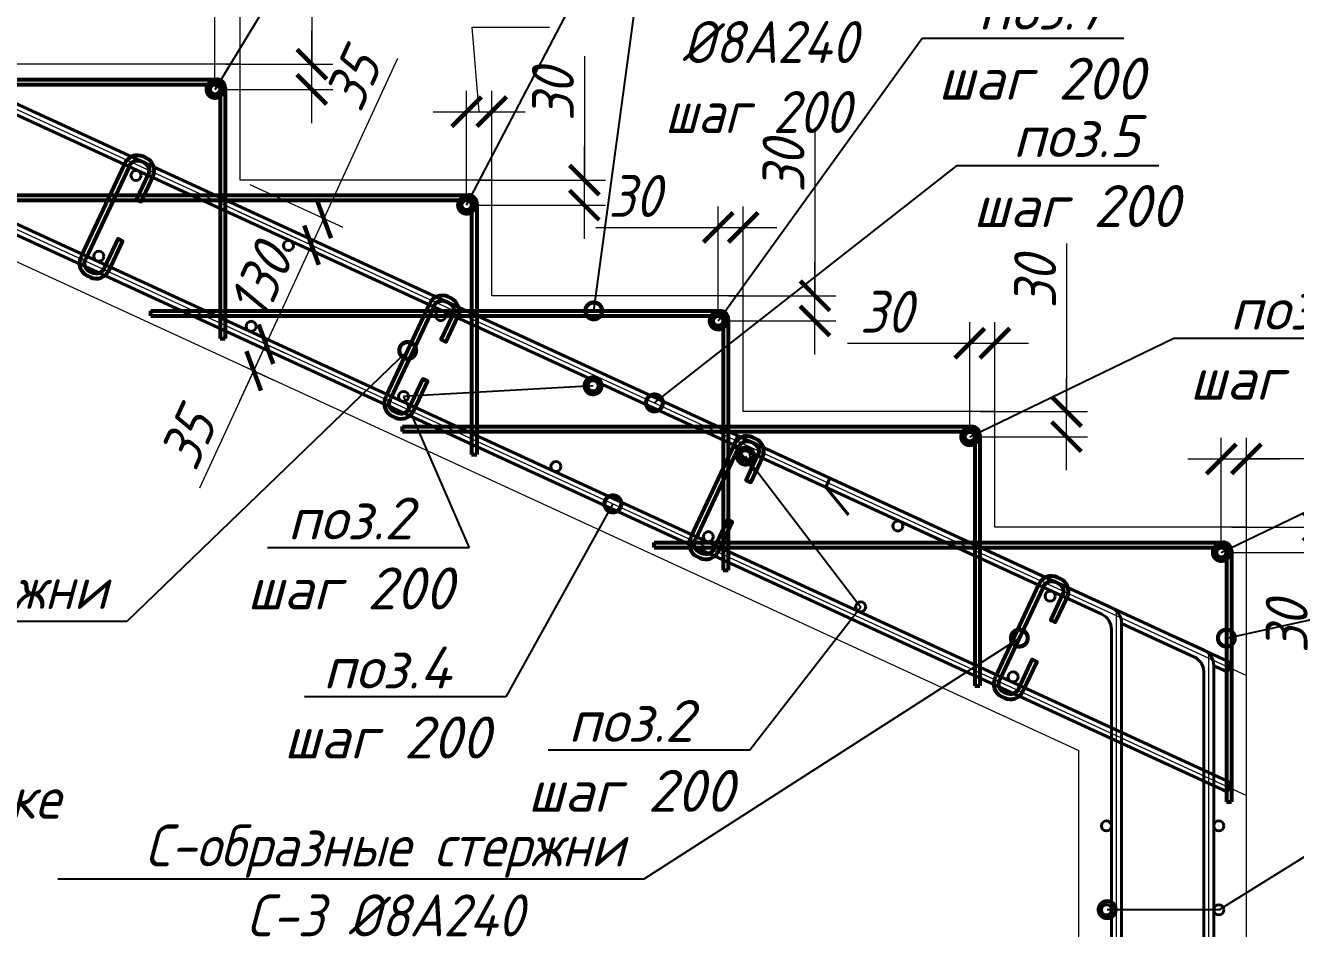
# Model space of a CAD drawing. Header units: millimetres. Extents: x 504091 to 2165846, y 135022 to 442887.
# Drawn here: x 1175404 to 1176919, y 228793 to 229870 of the extents above; entities that cross this region are included whole.
import ezdxf
from ezdxf import colors
from ezdxf.entities.mleader import LeaderData, LeaderLine
from ezdxf.math import Vec2, Vec3

# ---------------------------------------------------------------- set-up
doc = ezdxf.new("R2010")
doc.units = ezdxf.units.MM
doc.layers.get('Defpoints').update_dxf_attribs({"color": 255})
doc.layers.add('!Defpoints', color=255, linetype='Continuous', lineweight=5, plot=False)
for name, color, linetype, lineweight in [('Арматура 12', 26, 'Continuous', 50), ('КР_Арматура 12', 174, 'Continuous', 40), ('Монолит тонкий', 204, 'Continuous', 9), ('Размер', 7, 'Continuous', 13), ('Размеры КР', 164, 'Continuous', 9)]:
    doc.layers.add(name, color=color, linetype=linetype, lineweight=lineweight)
doc.styles.add('GOST 2.304_new', font='isocpeur.ttf', dxfattribs={"width": 0.9, "oblique": 15})
doc.dimstyles.new('SPDS 1_20', dxfattribs={"dimscale": 20, "dimtxt": 2.5, "dimasz": 1.77, "dimexe": 1.25, "dimexo": 0.625, "dimtad": 1, "dimdec": 0, "dimrnd": 0.001, "dimtxsty": 'GOST 2.304_new', "dimblk": 'ARCHTICK', "dimcen": 2.5, "dimdle": 2, "dimclrt": 256, "dimadec": 0, "dimazin": 2, "dimtfac": 0.75, "dimtdec": 0, "dimtmove": 1, "dimatfit": 3, "dimfxl": 0, "dimtolj": 1, "dimlwd": 9, "dimlwe": 9, "dimarcsym": 0})

# ---------------------------------------------------------------- blocks, each defined once
blk = doc.blocks.new('_ArchTick')
at = {"color": 0, "linetype": 'ByBlock', "const_width": 0.15}
blk.add_lwpolyline([(-0.5, -0.5), (0.5, 0.5)], dxfattribs=at)
blk = doc.blocks.new('*D2272')
at = {"layer": 'Defpoints', "color": 0, "lineweight": 20, "transparency": 16777216}
for p in [(1176560, 229490.8), (1176530, 229379.3), (1176560, 229385.3)]:
    blk.add_point(p, dxfattribs=at)
at = {"layer": 'Размеры КР', "color": 0, "lineweight": 9, "transparency": 16777216}
for p, q in [((1176530, 229391.8), (1176530, 229515.8)), ((1176560, 229397.8), (1176560, 229515.8)), ((1176384.1, 229490.8), (1176530, 229490.8)), ((1176490, 229490.8), (1176600, 229490.8))]:
    blk.add_line(p, q, dxfattribs=at)
at = {"layer": 'Размеры КР', "color": 0, "lineweight": 9, "transparency": 16777216, "xscale": 35.4, "yscale": 35.4, "zscale": 35.4, "rotation": 180}
blk.add_blockref('_ArchTick', (1176530, 229490.8), dxfattribs=at)
at = {"layer": 'Размеры КР', "color": 0, "lineweight": 9, "transparency": 16777216, "xscale": 35.4, "yscale": 35.4, "zscale": 35.4}
blk.add_blockref('_ArchTick', (1176560, 229490.8), dxfattribs=at)
at = {"layer": 'Размеры КР', "lineweight": 20, "transparency": 16777216, "insert": (1176430.3, 229528.3), "char_height": 50, "attachment_point": 5, "style": 'GOST 2.304_new'}
blk.add_mtext('\\A1;30', dxfattribs=at)
blk = doc.blocks.new('*D2273')
at = {"layer": 'Defpoints', "color": 0, "lineweight": 20, "transparency": 16777216}
for p in [(1176860, 229352.8), (1176830, 229241.3), (1176860, 229247.3)]:
    blk.add_point(p, dxfattribs=at)
at = {"layer": 'Размеры КР', "color": 0, "lineweight": 9, "transparency": 16777216}
for p, q in [((1176830, 229253.8), (1176830, 229377.8)), ((1176860, 229259.8), (1176860, 229377.8)), ((1176790, 229352.8), (1176900, 229352.8)), ((1177025.4, 229352.8), (1176860, 229352.8))]:
    blk.add_line(p, q, dxfattribs=at)
at = {"layer": 'Размеры КР', "color": 0, "lineweight": 9, "transparency": 16777216, "xscale": 35.4, "yscale": 35.4, "zscale": 35.4, "rotation": 180}
blk.add_blockref('_ArchTick', (1176830, 229352.8), dxfattribs=at)
at = {"layer": 'Размеры КР', "color": 0, "lineweight": 9, "transparency": 16777216, "xscale": 35.4, "yscale": 35.4, "zscale": 35.4}
blk.add_blockref('_ArchTick', (1176860, 229352.8), dxfattribs=at)
at = {"layer": 'Размеры КР', "lineweight": 20, "transparency": 16777216, "insert": (1176979.2, 229390.3), "char_height": 50, "attachment_point": 5, "style": 'GOST 2.304_new'}
blk.add_mtext('\\A1;30', dxfattribs=at)
blk = doc.blocks.new('*D2274')
at = {"layer": 'Defpoints', "color": 0, "lineweight": 20, "transparency": 16777216}
for p in [(1176260, 229628.8), (1176230, 229517.3), (1176260, 229523.3)]:
    blk.add_point(p, dxfattribs=at)
at = {"layer": 'Размеры КР', "color": 0, "lineweight": 9, "transparency": 16777216}
for p, q in [((1176230, 229529.8), (1176230, 229653.8)), ((1176260, 229535.8), (1176260, 229653.8)), ((1176084.1, 229628.8), (1176230, 229628.8)), ((1176190, 229628.8), (1176300, 229628.8))]:
    blk.add_line(p, q, dxfattribs=at)
at = {"layer": 'Размеры КР', "color": 0, "lineweight": 9, "transparency": 16777216, "xscale": 35.4, "yscale": 35.4, "zscale": 35.4, "rotation": 180}
blk.add_blockref('_ArchTick', (1176230, 229628.8), dxfattribs=at)
at = {"layer": 'Размеры КР', "color": 0, "lineweight": 9, "transparency": 16777216, "xscale": 35.4, "yscale": 35.4, "zscale": 35.4}
blk.add_blockref('_ArchTick', (1176260, 229628.8), dxfattribs=at)
at = {"layer": 'Размеры КР', "lineweight": 20, "transparency": 16777216, "insert": (1176130.3, 229666.3), "char_height": 50, "attachment_point": 5, "style": 'GOST 2.304_new'}
blk.add_mtext('\\A1;30', dxfattribs=at)
blk = doc.blocks.new('*D2275')
at = {"layer": 'Defpoints', "color": 0, "lineweight": 20, "transparency": 16777216}
for p in [(1175960, 229766.8), (1175930, 229655.3), (1175960, 229661.3)]:
    blk.add_point(p, dxfattribs=at)
at = {"layer": 'Размеры КР', "color": 0, "lineweight": 9, "transparency": 16777216}
for p, q in [((1175945, 229766.8), (1175936.6, 229867.5)), ((1175936.6, 229867.5), (1176029, 229867.5)), ((1175930, 229667.8), (1175930, 229791.8)), ((1175960, 229673.8), (1175960, 229791.8)), ((1175890, 229766.8), (1176000, 229766.8))]:
    blk.add_line(p, q, dxfattribs=at)
at = {"layer": 'Размеры КР', "color": 0, "lineweight": 9, "transparency": 16777216, "xscale": 35.4, "yscale": 35.4, "zscale": 35.4, "rotation": 180}
blk.add_blockref('_ArchTick', (1175930, 229766.8), dxfattribs=at)
at = {"layer": 'Размеры КР', "color": 0, "lineweight": 9, "transparency": 16777216, "xscale": 35.4, "yscale": 35.4, "zscale": 35.4}
blk.add_blockref('_ArchTick', (1175960, 229766.8), dxfattribs=at)
at = {"layer": 'Размеры КР', "lineweight": 20, "transparency": 16777216, "insert": (1175982.8, 229905), "char_height": 50, "attachment_point": 5, "style": 'GOST 2.304_new'}
blk.add_mtext('\\A1;30', dxfattribs=at)
blk = doc.blocks.new('*D2276')
at = {"layer": 'Defpoints', "color": 0, "lineweight": 20, "transparency": 16777216}
for p in [(1175660, 229904.8), (1175660, 229799.3), (1175630, 229793.3)]:
    blk.add_point(p, dxfattribs=at)
at = {"layer": 'Размеры КР', "color": 0, "lineweight": 9, "transparency": 16777216}
for p, q in [((1175630, 229805.8), (1175630, 229929.8)), ((1175660, 229811.8), (1175660, 229929.8)), ((1175484.1, 229904.8), (1175630, 229904.8)), ((1175590, 229904.8), (1175700, 229904.8))]:
    blk.add_line(p, q, dxfattribs=at)
at = {"layer": 'Размеры КР', "color": 0, "lineweight": 9, "transparency": 16777216, "xscale": 35.4, "yscale": 35.4, "zscale": 35.4, "rotation": 180}
blk.add_blockref('_ArchTick', (1175630, 229904.8), dxfattribs=at)
at = {"layer": 'Размеры КР', "color": 0, "lineweight": 9, "transparency": 16777216, "xscale": 35.4, "yscale": 35.4, "zscale": 35.4}
blk.add_blockref('_ArchTick', (1175660, 229904.8), dxfattribs=at)
at = {"layer": 'Размеры КР', "lineweight": 20, "transparency": 16777216, "insert": (1175530.3, 229942.3), "char_height": 50, "attachment_point": 5, "style": 'GOST 2.304_new'}
blk.add_mtext('\\A1;30', dxfattribs=at)
blk = doc.blocks.new('*D2285')
at = {"layer": 'Defpoints', "color": 0, "lineweight": 20, "transparency": 16777216}
for p in [(1175630, 229823.3), (1175745.5, 229823.3), (1175630, 229793.3)]:
    blk.add_point(p, dxfattribs=at)
at = {"layer": 'Размеры КР', "color": 0, "lineweight": 9, "transparency": 16777216}
for p, q in [((1175745.5, 230023.5), (1175745.5, 229823.3)), ((1175745.5, 229753.3), (1175745.5, 229863.3)), ((1175642.5, 229823.3), (1175770.5, 229823.3)), ((1175642.5, 229793.3), (1175770.5, 229793.3))]:
    blk.add_line(p, q, dxfattribs=at)
at = {"layer": 'Размеры КР', "color": 0, "lineweight": 9, "transparency": 16777216, "xscale": 35.4, "yscale": 35.4, "zscale": 35.4}
for p, rotation in [((1175745.5, 229823.3), 90), ((1175745.5, 229793.3), 270)]:
    blk.add_blockref('_ArchTick', p, dxfattribs=dict(at, rotation=rotation))
at = {"layer": 'Размеры КР', "lineweight": 20, "transparency": 16777216, "insert": (1175708, 229977.3), "char_height": 50, "attachment_point": 5, "rotation": 90, "style": 'GOST 2.304_new'}
blk.add_mtext('\\A1;30', dxfattribs=at)
blk = doc.blocks.new('*D2286')
at = {"layer": 'Defpoints', "color": 0, "lineweight": 20, "transparency": 16777216}
for p in [(1175930, 229685.3), (1176070.5, 229685.3), (1175930, 229655.3)]:
    blk.add_point(p, dxfattribs=at)
at = {"layer": 'Размеры КР', "color": 0, "lineweight": 9, "transparency": 16777216}
for p, q in [((1176070.5, 229833), (1176070.5, 229685.3)), ((1176070.5, 229615.3), (1176070.5, 229725.3)), ((1175942.5, 229685.3), (1176095.5, 229685.3)), ((1175942.5, 229655.3), (1176095.5, 229655.3))]:
    blk.add_line(p, q, dxfattribs=at)
at = {"layer": 'Размеры КР', "color": 0, "lineweight": 9, "transparency": 16777216, "xscale": 35.4, "yscale": 35.4, "zscale": 35.4}
for p, rotation in [((1176070.5, 229685.3), 90), ((1176070.5, 229655.3), 270)]:
    blk.add_blockref('_ArchTick', p, dxfattribs=dict(at, rotation=rotation))
at = {"layer": 'Размеры КР', "lineweight": 20, "transparency": 16777216, "insert": (1176033, 229786.8), "char_height": 50, "attachment_point": 5, "rotation": 90, "style": 'GOST 2.304_new'}
blk.add_mtext('\\A1;30', dxfattribs=at)
blk = doc.blocks.new('*D2287')
at = {"layer": 'Defpoints', "color": 0, "lineweight": 20, "transparency": 16777216}
for p in [(1176230, 229547.3), (1176345.5, 229547.3), (1176230, 229517.3)]:
    blk.add_point(p, dxfattribs=at)
at = {"layer": 'Размеры КР', "color": 0, "lineweight": 9, "transparency": 16777216}
for p, q in [((1176345.5, 229747.5), (1176345.5, 229547.3)), ((1176345.5, 229477.3), (1176345.5, 229587.3)), ((1176242.5, 229547.3), (1176370.5, 229547.3)), ((1176242.5, 229517.3), (1176370.5, 229517.3))]:
    blk.add_line(p, q, dxfattribs=at)
at = {"layer": 'Размеры КР', "color": 0, "lineweight": 9, "transparency": 16777216, "xscale": 35.4, "yscale": 35.4, "zscale": 35.4}
for p, rotation in [((1176345.5, 229547.3), 90), ((1176345.5, 229517.3), 270)]:
    blk.add_blockref('_ArchTick', p, dxfattribs=dict(at, rotation=rotation))
at = {"layer": 'Размеры КР', "lineweight": 20, "transparency": 16777216, "insert": (1176308, 229701.3), "char_height": 50, "attachment_point": 5, "rotation": 90, "style": 'GOST 2.304_new'}
blk.add_mtext('\\A1;30', dxfattribs=at)
blk = doc.blocks.new('*D2288')
at = {"layer": 'Defpoints', "color": 0, "lineweight": 20, "transparency": 16777216}
for p in [(1176530, 229409.3), (1176645.5, 229409.3), (1176530, 229379.3)]:
    blk.add_point(p, dxfattribs=at)
at = {"layer": 'Размеры КР', "color": 0, "lineweight": 9, "transparency": 16777216}
for p, q in [((1176645.5, 229609.5), (1176645.5, 229409.3)), ((1176645.5, 229339.3), (1176645.5, 229449.3)), ((1176542.5, 229409.3), (1176670.5, 229409.3)), ((1176542.5, 229379.3), (1176670.5, 229379.3))]:
    blk.add_line(p, q, dxfattribs=at)
at = {"layer": 'Размеры КР', "color": 0, "lineweight": 9, "transparency": 16777216, "xscale": 35.4, "yscale": 35.4, "zscale": 35.4}
for p, rotation in [((1176645.5, 229409.3), 90), ((1176645.5, 229379.3), 270)]:
    blk.add_blockref('_ArchTick', p, dxfattribs=dict(at, rotation=rotation))
at = {"layer": 'Размеры КР', "lineweight": 20, "transparency": 16777216, "insert": (1176608, 229563.3), "char_height": 50, "attachment_point": 5, "rotation": 90, "style": 'GOST 2.304_new'}
blk.add_mtext('\\A1;30', dxfattribs=at)
blk = doc.blocks.new('*D2289')
at = {"layer": 'Defpoints', "color": 0, "lineweight": 20, "transparency": 16777216}
for p in [(1176830, 229271.3), (1176945.5, 229271.3), (1176830, 229241.3)]:
    blk.add_point(p, dxfattribs=at)
at = {"layer": 'Размеры КР', "color": 0, "lineweight": 9, "transparency": 16777216}
for p, q in [((1176945.5, 229201.3), (1176945.5, 229311.3)), ((1176842.5, 229271.3), (1176970.5, 229271.3)), ((1176842.5, 229241.3), (1176970.5, 229241.3)), ((1176945.5, 229106.2), (1176945.5, 229241.3))]:
    blk.add_line(p, q, dxfattribs=at)
at = {"layer": 'Размеры КР', "color": 0, "lineweight": 9, "transparency": 16777216, "xscale": 35.4, "yscale": 35.4, "zscale": 35.4}
for p, rotation in [((1176945.5, 229271.3), 90), ((1176945.5, 229241.3), 270)]:
    blk.add_blockref('_ArchTick', p, dxfattribs=dict(at, rotation=rotation))
at = {"layer": 'Размеры КР', "lineweight": 20, "transparency": 16777216, "insert": (1176908, 229152.4), "char_height": 50, "attachment_point": 5, "rotation": 90, "style": 'GOST 2.304_new'}
blk.add_mtext('\\A1;30', dxfattribs=at)
blk = doc.blocks.new('_DotSmall')
at = {"color": 0, "linetype": 'ByBlock', "lineweight": 35, "const_width": 0.5}
blk.add_lwpolyline([(-0.0625, 0, 1), (0.0625, 0, 1)], format="xyb", close=True, dxfattribs=at)
blk = doc.blocks.new('*D2294')
at = {"layer": 'Defpoints', "color": 0, "lineweight": 20, "transparency": 16777216}
for p in [(1175660, 229685.3), (1175645.4, 229653.5), (1175745.1, 229607.7)]:
    blk.add_point(p, dxfattribs=at)
at = {"layer": 'Размеры КР', "color": 0, "lineweight": 9, "transparency": 16777216}
for p, q in [((1175847.5, 229830.2), (1175759.7, 229639.5)), ((1175671.4, 229680.1), (1175782.4, 229629)), ((1175776.5, 229675.8), (1175728.4, 229571.4)), ((1175656.8, 229648.3), (1175767.8, 229597.2))]:
    blk.add_line(p, q, dxfattribs=at)
at = {"layer": 'Размеры КР', "color": 0, "lineweight": 9, "transparency": 16777216, "xscale": 35.4, "yscale": 35.4, "zscale": 35.4}
for p, rotation in [((1175759.7, 229639.5), 65.2975697725992), ((1175745.1, 229607.7), 245.2975697725992)]:
    blk.add_blockref('_ArchTick', p, dxfattribs=dict(at, rotation=rotation))
at = {"layer": 'Размеры КР', "lineweight": 20, "transparency": 16777216, "insert": (1175794.1, 229803.9), "char_height": 50, "attachment_point": 5, "rotation": 65.2976, "style": 'GOST 2.304_new'}
blk.add_mtext('\\A1;35', dxfattribs=at)
blk = doc.blocks.new('*D2295')
at = {"layer": 'Defpoints', "color": 0, "lineweight": 20, "transparency": 16777216}
for p in [(1175645.4, 229653.5), (1175659.7, 229503.9), (1175690.8, 229489.6)]:
    blk.add_point(p, dxfattribs=at)
at = {"layer": 'Размеры КР', "color": 0, "lineweight": 9, "transparency": 16777216}
for p, q in [((1175656.8, 229648.3), (1175767.8, 229597.2)), ((1175761.8, 229644), (1175674.1, 229453.2)), ((1175671.1, 229498.7), (1175713.5, 229479.1))]:
    blk.add_line(p, q, dxfattribs=at)
at = {"layer": 'Размеры КР', "color": 0, "lineweight": 9, "transparency": 16777216, "xscale": 35.4, "yscale": 35.4, "zscale": 35.4}
for p, rotation in [((1175745.1, 229607.7), 65.2975697725992), ((1175690.8, 229489.6), 245.2975697725992)]:
    blk.add_blockref('_ArchTick', p, dxfattribs=dict(at, rotation=rotation))
at = {"layer": 'Размеры КР', "lineweight": 20, "transparency": 16777216, "insert": (1175683.9, 229564.3), "char_height": 50, "attachment_point": 5, "rotation": 65.2976, "style": 'GOST 2.304_new'}
blk.add_mtext('\\A1;130', dxfattribs=at)
blk = doc.blocks.new('*D2296')
at = {"layer": 'Defpoints', "color": 0, "lineweight": 20, "transparency": 16777216}
for p in [(1175659.7, 229503.9), (1175651, 229469.4), (1175676.2, 229457.8)]:
    blk.add_point(p, dxfattribs=at)
at = {"layer": 'Размеры КР', "color": 0, "lineweight": 9, "transparency": 16777216}
for p, q in [((1175707.5, 229525.9), (1175659.4, 229421.5)), ((1175671.1, 229498.7), (1175713.5, 229479.1)), ((1175612, 229318.4), (1175676.2, 229457.8)), ((1175662.3, 229464.2), (1175698.9, 229447.3))]:
    blk.add_line(p, q, dxfattribs=at)
at = {"layer": 'Размеры КР', "color": 0, "lineweight": 9, "transparency": 16777216, "xscale": 35.4, "yscale": 35.4, "zscale": 35.4}
for p, rotation in [((1175690.8, 229489.6), 65.2975697725992), ((1175676.2, 229457.8), 245.2975697725992)]:
    blk.add_blockref('_ArchTick', p, dxfattribs=dict(at, rotation=rotation))
at = {"layer": 'Размеры КР', "lineweight": 20, "transparency": 16777216, "insert": (1175597.3, 229376.1), "char_height": 50, "attachment_point": 5, "rotation": 65.2976, "style": 'GOST 2.304_new'}
blk.add_mtext('\\A1;35', dxfattribs=at)

msp = doc.modelspace()

# ---------------------------------------------------------------- linework, layer by layer
at = {"layer": '!Defpoints', "lineweight": 15, "ltscale": 100}
for p, q in [((1173917.3949, 230305.3471), (1176860.047, 228951.7272)), ((1174228.4699, 230305.3471), (1176860.047, 229094.8217)), ((1176815.047, 227910.611), (1176815.047, 229122.126))]:
    msp.add_line(p, q, dxfattribs=at)
for points in [[(1176681.047, 227906.629, 0.414213562), (1176705.047, 227930.629), (1176705.047, 229172.726)], [(1176791.047, 227906.629, 0.414213562), (1176815.047, 227930.629), (1176815.047, 229122.126)]]:
    msp.add_lwpolyline(points, format="xyb", dxfattribs=at)
at = {"layer": 'Арматура 12', "lineweight": 53, "ltscale": 20}
for p, q in [((1174953.6439, 229805.3471), (1175632.047, 229805.3471)), ((1174953.6439, 229799.3471), (1175630.047, 229799.3471)), ((1175636.047, 229793.3471), (1175636.047, 229496.2417)), ((1175642.047, 229795.3471), (1175642.047, 229496.2417)), ((1175253.6439, 229667.3471), (1175932.047, 229667.3471)), ((1175253.6439, 229661.3471), (1175930.047, 229661.3471)), ((1175936.047, 229655.3471), (1175936.047, 229358.2417)), ((1175942.047, 229657.3471), (1175942.047, 229358.2417)), ((1175553.6439, 229529.3471), (1176232.047, 229529.3471)), ((1175553.6439, 229523.3471), (1175553.6439, 229529.3471)), ((1175553.6439, 229523.3471), (1176230.047, 229523.3471)), ((1176236.047, 229517.3471), (1176236.047, 229220.2417)), ((1176242.047, 229519.3471), (1176242.047, 229220.2417)), ((1175636.047, 229496.2417), (1175642.047, 229496.2417)), ((1175853.6439, 229391.3471), (1176532.047, 229391.3471)), ((1175853.6439, 229385.3471), (1175853.6439, 229391.3471)), ((1175853.6439, 229385.3471), (1176530.047, 229385.3471)), ((1176536.047, 229379.3471), (1176536.047, 229082.2417)), ((1176542.047, 229381.3471), (1176542.047, 229082.2417)), ((1175936.047, 229358.2417), (1175942.047, 229358.2417)), ((1176153.6439, 229253.3471), (1176832.047, 229253.3471)), ((1176153.6439, 229247.3471), (1176153.6439, 229253.3471)), ((1176153.6439, 229247.3471), (1176830.047, 229247.3471)), ((1176836.047, 229241.3471), (1176836.047, 228944.2417)), ((1176842.047, 229243.3471), (1176842.047, 228944.2417)), ((1176236.047, 229220.2417), (1176242.047, 229220.2417)), ((1176536.047, 229082.2417), (1176542.047, 229082.2417)), ((1176836.047, 228944.2417), (1176842.047, 228944.2417))]:
    msp.add_line(p, q, dxfattribs=at)
for points in [[(1175527.4658, 229701.2047, -0.463263337), (1175542.0055, 229707.7424), (1175545.4857, 229706.107, -0.414213562), (1175550.5231, 229692.1383), (1175536.4711, 229662.235), (1175541.9014, 229659.6832), (1175555.9534, 229689.5865, 0.414213562), (1175548.0375, 229711.5373), (1175544.5573, 229713.1727, 0.443767543), (1175521.964, 229703.7355, 0.443767543)], [(1175470.6903, 229594.5491), (1175469.9434, 229592.9597, 0.414213562), (1175477.8594, 229571.0089), (1175481.3396, 229569.3735, 0.414213562), (1175503.2904, 229577.2895), (1175519.8472, 229612.5231), (1175514.4169, 229615.0749), (1175497.8601, 229579.8413, -0.414213562), (1175483.8914, 229574.8038), (1175480.4112, 229576.4392, -0.414213562), (1175475.3738, 229590.4079), (1175476.1206, 229591.9973)], [(1175890.862, 229534.0424, -0.463263337), (1175905.4017, 229540.5801), (1175908.8819, 229538.9447, -0.414213562), (1175913.9193, 229524.976), (1175899.8673, 229495.0727), (1175905.2976, 229492.5209), (1175919.3496, 229522.4243, 0.414213562), (1175911.4337, 229544.3751), (1175907.9535, 229546.0104, 0.443767543), (1175885.3602, 229536.5732, 0.443767543)], [(1175834.0865, 229427.3869), (1175833.3396, 229425.7975, 0.414213562), (1175841.2556, 229403.8467), (1175844.7358, 229402.2113, 0.414213562), (1175866.6866, 229410.1272), (1175883.2434, 229445.3609), (1175877.813, 229447.9127), (1175861.2562, 229412.679, -0.414213562), (1175847.2876, 229407.6416), (1175843.8074, 229409.277, -0.414213562), (1175838.7699, 229423.2457), (1175839.5168, 229424.8351)], [(1176254.4306, 229366.6116, -0.463263337), (1176268.9704, 229373.1493), (1176272.4505, 229371.5139, -0.414213562), (1176277.488, 229357.5453), (1176263.436, 229327.6419), (1176268.8663, 229325.0901), (1176282.9183, 229354.9935, 0.414213562), (1176275.0023, 229376.9443), (1176271.5221, 229378.5797, 0.443767543), (1176248.9289, 229369.1424, 0.443767543)], [(1176197.6552, 229259.9561), (1176196.9083, 229258.3667, 0.414213562), (1176204.8243, 229236.4159), (1176208.3044, 229234.7805, 0.414213562), (1176230.2552, 229242.6965), (1176246.812, 229277.9301), (1176241.3817, 229280.4819), (1176224.8249, 229245.2482, -0.414213562), (1176210.8562, 229240.2108), (1176207.376, 229241.8462, -0.414213562), (1176202.3386, 229255.8149), (1176203.0855, 229257.4043)], [(1176617.6543, 229199.7179, -0.463263337), (1176632.194, 229206.2556), (1176635.6742, 229204.6202, -0.414213562), (1176640.7117, 229190.6516), (1176626.6596, 229160.7482), (1176632.09, 229158.1964), (1176646.142, 229188.0998, 0.414213562), (1176638.226, 229210.0506), (1176634.7458, 229211.686, 0.443767543), (1176612.1526, 229202.2487, 0.443767543)], [(1176560.8789, 229093.0624), (1176560.132, 229091.473, 0.414213562), (1176568.0479, 229069.5222), (1176571.5281, 229067.8868, 0.414213562), (1176593.4789, 229075.8028), (1176610.0357, 229111.0364), (1176604.6054, 229113.5882), (1176588.0486, 229078.3545, -0.414213562), (1176574.0799, 229073.3171), (1176570.5997, 229074.9525, -0.414213562), (1176565.5623, 229088.9212), (1176566.3092, 229090.5106)]]:
    msp.add_lwpolyline(points, format="xyb", dxfattribs=at)
for points in [[(1175521.9743, 229703.7645), (1175470.8547, 229594.8989)], [(1175476.285, 229592.3471), (1175527.4658, 229701.2047)], [(1175885.3705, 229536.6022), (1175834.2509, 229427.7366)], [(1175839.6812, 229425.1849), (1175890.862, 229534.0424)], [(1176248.9391, 229369.1714), (1176197.8195, 229260.3058)], [(1176203.2499, 229257.7541), (1176254.4306, 229366.6116)], [(1176612.1628, 229202.2777), (1176561.0432, 229093.4122)], [(1176566.4735, 229090.8604), (1176617.6543, 229199.7179)]]:
    msp.add_lwpolyline(points, dxfattribs=at)
for centre in [(1175630.047, 229793.3471), (1175930.047, 229655.3471), (1176230.047, 229517.3471), (1176530.047, 229379.3471), (1176830.047, 229241.3471)]:
    msp.add_circle(centre, 6, dxfattribs=at)
for centre in [(1175632.047, 229795.3471), (1175932.047, 229657.3471), (1176232.047, 229519.3471), (1176532.047, 229381.3471), (1176832.047, 229243.3471)]:
    msp.add_arc(centre, 10, 0, 90, dxfattribs=at)
at = {"layer": 'КР_Арматура 12', "ltscale": 12}
for p, q in [((1174346.7837, 230257.5272), (1176841.8772, 229109.7842)), ((1174344.156, 230245.5272), (1176542.047, 229234.4973)), ((1176253.3092, 229380.5254), (1176248.2943, 229369.6235)), ((1176248.2943, 229369.6235), (1176275.4259, 229336.8183)), ((1176363.3092, 229329.9254), (1176358.2943, 229319.0235)), ((1176358.2943, 229319.0235), (1176385.4259, 229286.2183)), ((1176821.047, 229106.1573), (1176836.8623, 229098.8823)), ((1176841.8772, 229109.7842), (1176836.8623, 229098.8823))]:
    msp.add_line(p, q, dxfattribs=at)
for points in [[(1173915.055, 230259.6008), (1174026.9954, 230259.5268, -0.108036788), (1174035.3403, 230257.6966), (1176841.8772, 228966.6896), (1176836.8623, 228955.7878), (1174032.7088, 230245.6983, 0.108036788), (1174024.364, 230247.5285), (1173915.0471, 230247.6008)], [(1176681.047, 227900.144, 0.40291951), (1176711.047, 227930.629), (1176711.047, 229157.1515, 0.292882654), (1176699.4051, 229175.3213), (1176253.3092, 229380.5254)], [(1176681.047, 227912.144, 0.414213562), (1176699.047, 227930.144), (1176699.047, 229149.4628, 0.292882654), (1176687.4051, 229167.6326), (1176248.2943, 229369.6235)], [(1176791.047, 227912.144, 0.414213562), (1176809.047, 227930.144), (1176809.047, 229098.8628, 0.292882654), (1176797.4051, 229117.0326), (1176711.047, 229156.7573)], [(1176791.047, 227900.144, 0.40291951), (1176821.047, 227930.629), (1176821.047, 229106.5515, 0.292882654), (1176809.4051, 229124.7213), (1176770.3179, 229142.7014)]]:
    msp.add_lwpolyline(points, format="xyb", dxfattribs=at)
for centre in [(1175535.7996, 229690.7667), (1175717.4977, 229607.1856), (1175491.5007, 229594.4646), (1175899.1958, 229523.6045), (1175673.1988, 229510.8835), (1176080.8939, 229440.0234), (1175854.8969, 229427.3024), (1176262.592, 229356.4422), (1176036.595, 229343.7213), (1176444.2901, 229272.8611), (1176218.293, 229260.1402), (1176625.9882, 229189.28), (1176399.9911, 229176.559), (1176581.6892, 229092.9779), (1176693.047, 228915.3471), (1176827.047, 228915.3471), (1176693.047, 228815.3471), (1176827.047, 228815.3471)]:
    msp.add_circle(centre, 6, dxfattribs=at)
at = {"layer": 'Монолит тонкий', "lineweight": 15, "ltscale": 100}
for p in [(1174460.047, 230017.2017), (1176660.047, 228165.3471)]:
    msp.add_line(p, (1176660.047, 229005.2017), dxfattribs=at)
msp.add_lwpolyline([(1176860.047, 228166.3471), (1176860.047, 229271.3471), (1176560.047, 229271.3471), (1176560.047, 229409.3471), (1176260.047, 229409.3471), (1176260.047, 229547.3471), (1175960.047, 229547.3471), (1175960.047, 229685.3471), (1175660.047, 229685.3471), (1175660.047, 229823.3471), (1175360.047, 229823.3471), (1175360.047, 229961.3471), (1175060.047, 229961.3471), (1175060.047, 230099.3471), (1174760.047, 230099.3471), (1174760.047, 230237.3471), (1174460.047, 230237.3471)], dxfattribs=at)

# ---------------------------------------------------------------- dimensions: what is measured, and where the dimension line sits
at = {"layer": 'Размеры КР', "lineweight": 20}
for base, p1, p2, angle, picture, middle, dimtype in [((1175745.5162, 229823.3471), (1175630.047, 229793.3471), (1175630.047, 229823.3471), 90, '*D2285', (1175739.9093, 229977.2806), 160), ((1175660.047, 229904.7646), (1175630.047, 229793.3471), (1175660.047, 229799.3243), 180, '*D2276', (1175530.2791, 229904.7646), 160), ((1175960.047, 229766.7646), (1175930.047, 229655.3471), (1175960.047, 229661.3243), 180, '*D2275', (1175949.0622, 229867.4951), 160), ((1175745.1086, 229607.6933), (1175660.047, 229685.3471), (1175645.4203, 229653.55), 245.2975698, '*D2294', (1175865.4521, 229771.0534), 161), ((1176070.5162, 229685.3471), (1175930.047, 229655.3471), (1175930.047, 229685.3471), 90, '*D2286', (1176095.3726, 229786.8268), 160), ((1176345.5162, 229547.3471), (1176230.047, 229517.3471), (1176230.047, 229547.3471), 90, '*D2287', (1176339.9093, 229701.2806), 160), ((1176260.047, 229628.7646), (1176230.047, 229517.3471), (1176260.047, 229523.3243), 180, '*D2274', (1176130.2791, 229628.7646), 160), ((1176645.5162, 229409.3471), (1176530.047, 229379.3471), (1176530.047, 229409.3471), 90, '*D2288', (1176639.9093, 229563.2806), 160), ((1176560.047, 229490.7646), (1176530.047, 229379.3471), (1176560.047, 229385.3243), 180, '*D2272', (1176430.2791, 229490.7646), 160), ((1175676.1542, 229457.7924), (1175659.7274, 229503.8742), (1175650.9748, 229469.3749), 65.2975698, '*D2296', (1175594.1158, 229377.5102), 160), ((1176860.047, 229352.7646), (1176830.047, 229241.3471), (1176860.047, 229247.3243), 180, '*D2273', (1176979.2264, 229352.7646), 160), ((1176945.5162, 229271.3471), (1176830.047, 229241.3471), (1176830.047, 229271.3471), 90, '*D2289', (1176939.9093, 229152.3594), 160)]:
    dim = msp.add_linear_dim(base=base, p1=p1, p2=p2, angle=angle, dimstyle='SPDS 1_20', dxfattribs=at)
    dim.commit()
    dim.dimension.update_dxf_attribs({"geometry": picture, "text_midpoint": middle, "dimtype": dimtype})
dim = msp.add_linear_dim(base=(1175690.7809, 229489.5896), p1=(1175645.4203, 229653.55), p2=(1175659.7274, 229503.8742), angle=65.2975698, dimstyle='SPDS 1_20', dxfattribs=at)
dim.commit()
dim.dimension.update_dxf_attribs({"geometry": '*D2295', "text_midpoint": (1175683.8764, 229564.3129)})

# ---------------------------------------------------------------- leaders
at = {"layer": 'Размер', "ltscale": 20}
ml = msp.add_multileader_mtext('Standard', dxfattribs=at)
ml.set_content('\\A1;{\\W1;поз.7\\Pшаг 200}', color=256, style='GOST 2.304_new')
ml.set_leader_properties()
ml.set_arrow_properties(name='DOTSMALL')
ml.build(insert=Vec2(0, 0))
ml.multileader.update_dxf_attribs({"text_left_attachment_type": 6, "text_right_attachment_type": 6, "dogleg_length": 4, "arrow_head_size": 40})
ctx = ml.context
ctx.base_point, ctx.char_height, ctx.arrow_head_size, ctx.landing_gap_size, ctx.plane_origin = Vec3(1176161.7222, 230083.6485), 50, 40, 0, Vec3(1222051.2239, 520394.7887)
ctx.left_attachment, ctx.right_attachment, ctx.text_align_type = 6, 6, 1
notes = []
notes.append((ctx, [(0, (1, 1, 0), (1176153.7222, 230083.6485), (1, 0), 8, [(1, [(1175930.047, 229655.3471)], 0, [])])]))
ctx.mtext.insert, ctx.mtext.width, ctx.mtext.alignment, ctx.mtext.flow_direction = Vec3(1176295.6101, 230143.6485), 511.854399, 2, 5
ml = msp.add_multileader_mtext('Standard', dxfattribs=at)
ml.set_content('\\A1;{\\W1;поз.7\\Pшаг 200}', color=256, style='GOST 2.304_new')
ml.set_leader_properties()
ml.set_arrow_properties(name='DOTSMALL')
ml.build(insert=Vec2(0, 0))
ml.multileader.update_dxf_attribs({"text_left_attachment_type": 6, "text_right_attachment_type": 6, "dogleg_length": 4, "arrow_head_size": 40})
ctx = ml.context
ctx.base_point, ctx.char_height, ctx.arrow_head_size, ctx.landing_gap_size, ctx.plane_origin = Vec3(1175796.3313, 230053.9121), 50, 40, 0, Vec3(1221751.2239, 520532.7887)
ctx.left_attachment, ctx.right_attachment, ctx.text_align_type = 6, 6, 1
notes.append((ctx, [(0, (1, 1, 0), (1175788.3313, 230053.9121), (1, 0), 8, [(1, [(1175630.047, 229793.3471)], 0, [])])]))
ctx.mtext.insert, ctx.mtext.width, ctx.mtext.alignment, ctx.mtext.flow_direction = Vec3(1175930.2192, 230113.9121), 511.854399, 2, 5
ml = msp.add_multileader_mtext('Standard', dxfattribs=at)
ml.set_content('\\A1;поз.6\\P %%C8А240\\Pшаг 200', color=256, style='GOST 2.304_new')
ml.set_leader_properties()
ml.set_arrow_properties(name='DOTSMALL')
ml.build(insert=Vec2(0, 0))
ml.multileader.update_dxf_attribs({"text_left_attachment_type": 6, "text_right_attachment_type": 6, "arrow_head_size": 40})
ctx = ml.context
ctx.base_point, ctx.char_height, ctx.arrow_head_size, ctx.landing_gap_size, ctx.plane_origin = Vec3(1176139.8575, 229898.1445), 50, 40, 0, Vec3(1179557.9743, 259117.1457)
ctx.left_attachment, ctx.right_attachment, ctx.text_align_type = 6, 6, 1
notes.append((ctx, [(0, (1, 1, 0), (1176131.8575, 229898.1445), (1, 0), 8, [(1, [(1176081.6554, 229529.3471)], 0, [])])]))
ctx.mtext.insert, ctx.mtext.width, ctx.mtext.alignment, ctx.mtext.flow_direction = Vec3(1176276.9537, 229958.1445), 896.133701, 2, 5
ml = msp.add_multileader_mtext('Standard', dxfattribs=at)
ml.set_content('\\A1;{\\W1;поз.7\\Pшаг 200}', color=256, style='GOST 2.304_new')
ml.set_leader_properties()
ml.set_arrow_properties(name='DOTSMALL')
ml.build(insert=Vec2(0, 0))
ml.multileader.update_dxf_attribs({"text_left_attachment_type": 6, "text_right_attachment_type": 6, "dogleg_length": 4, "arrow_head_size": 40})
ctx = ml.context
ctx.base_point, ctx.char_height, ctx.arrow_head_size, ctx.landing_gap_size, ctx.plane_origin = Vec3(1176481.4185, 229854.5748), 50, 40, 0, Vec3(1222351.2239, 520256.7887)
ctx.left_attachment, ctx.right_attachment, ctx.text_align_type = 6, 6, 1
notes.append((ctx, [(0, (1, 1, 0), (1176473.4185, 229854.5748), (1, 0), 8, [(1, [(1176230.047, 229517.3471)], 0, [])])]))
ctx.mtext.insert, ctx.mtext.width, ctx.mtext.alignment, ctx.mtext.flow_direction = Vec3(1176615.3064, 229914.5748), 511.854399, 2, 5
ml = msp.add_multileader_mtext('Standard', dxfattribs=at)
ml.set_content('\\A1;{\\W1;поз.5\\Pшаг 200}', color=256, style='GOST 2.304_new')
ml.set_leader_properties()
ml.set_arrow_properties(name='DOTSMALL')
ml.build(insert=Vec2(0, 0))
ml.multileader.update_dxf_attribs({"text_left_attachment_type": 6, "text_right_attachment_type": 6, "dogleg_length": 4, "arrow_head_size": 40})
ctx = ml.context
ctx.base_point, ctx.char_height, ctx.arrow_head_size, ctx.landing_gap_size, ctx.plane_origin = Vec3(1176523.2029, 229702.6888), 50, 40, 0, Vec3(1222324.4363, 520350.9254)
ctx.left_attachment, ctx.right_attachment, ctx.text_align_type = 6, 6, 1
notes.append((ctx, [(0, (1, 1, 0), (1176515.2029, 229702.6888), (1, 0), 8, [(0, [(1176154.0329, 229419.5882)], 0, [])])]))
ctx.mtext.insert, ctx.mtext.width, ctx.mtext.alignment, ctx.mtext.flow_direction = Vec3(1176657.0908, 229762.6888), 511.854399, 2, 5
ml = msp.add_multileader_mtext('Standard', dxfattribs=at)
ml.set_content('\\A1;{\\W1;поз.7\\Pшаг 200}', color=256, style='GOST 2.304_new')
ml.set_leader_properties()
ml.set_arrow_properties(name='DOTSMALL')
ml.build(insert=Vec2(0, 0))
ml.multileader.update_dxf_attribs({"text_left_attachment_type": 6, "text_right_attachment_type": 6, "dogleg_length": 4, "arrow_head_size": 40})
ctx = ml.context
ctx.base_point, ctx.char_height, ctx.arrow_head_size, ctx.landing_gap_size, ctx.plane_origin = Vec3(1176781.4185, 229496.8609), 50, 40, 0, Vec3(1222651.2239, 520118.7887)
ctx.left_attachment, ctx.right_attachment, ctx.text_align_type = 6, 6, 1
notes.append((ctx, [(0, (1, 1, 0), (1176773.4185, 229496.8609), (1, 0), 8, [(1, [(1176530.047, 229379.3471)], 0, [])])]))
ctx.mtext.insert, ctx.mtext.width, ctx.mtext.alignment, ctx.mtext.flow_direction = Vec3(1176915.3064, 229556.8609), 511.854399, 2, 5
ml = msp.add_multileader_mtext('Standard', dxfattribs=at)
ml.set_content('\\A1;С-образные стержни С-2 %%C8А240\\Pшаг 400х400\\Pв шахм. порядке ', color=256, style='GOST 2.304_new')
ml.set_leader_properties()
ml.set_arrow_properties(name='DOTSMALL')
ml.build(insert=Vec2(0, 0))
ml.multileader.update_dxf_attribs({"text_left_attachment_type": 6, "text_right_attachment_type": 6, "arrow_head_size": 40})
ctx = ml.context
ctx.base_point, ctx.char_height, ctx.arrow_head_size, ctx.landing_gap_size, ctx.plane_origin = Vec3(1174914.9727, 229158.9614), 50, 40, 0, Vec3(1177901.5169, 259515.3578)
ctx.left_attachment, ctx.right_attachment, ctx.text_align_type = 6, 6, 1
notes.append((ctx, [(1, (1, 1, 0), (1175524.8574, 229158.9614), (-1, 0), 8, [(1, [(1175859.8107, 229482.1694)], 0, [])])]))
ctx.mtext.insert, ctx.mtext.width, ctx.mtext.alignment, ctx.mtext.flow_direction = Vec3(1175215.915, 229223.9614), 683.83765, 2, 5
ml = msp.add_multileader_mtext('Standard', dxfattribs=at)
ml.set_content('\\A1;{\\W1;поз.2\\Pшаг 200}', color=256, style='GOST 2.304_new')
ml.set_leader_properties()
ml.set_arrow_properties(name='DOTSMALL')
ml.build(insert=Vec2(0, 0))
ml.multileader.update_dxf_attribs({"text_left_attachment_type": 6, "text_right_attachment_type": 6, "dogleg_length": 4, "arrow_head_size": 40})
ctx = ml.context
ctx.base_point, ctx.char_height, ctx.arrow_head_size, ctx.landing_gap_size, ctx.plane_origin = Vec3(1175657.2896, 229246.8669), 50, 40, 0, Vec3(1221316.4603, 519878.449)
ctx.left_attachment, ctx.right_attachment, ctx.text_align_type = 6, 6, 1
notes.append((ctx, [(1, (1, 1, 0), (1175933.0653, 229246.8669), (-1, 0), 8, [(0, [(1176080.8939, 229440.0234), (1175854.8969, 229427.3024)], 0, [])])]))
ctx.mtext.insert, ctx.mtext.width, ctx.mtext.alignment, ctx.mtext.flow_direction = Vec3(1175791.1774, 229306.8669), 511.854399, 2, 5
ml = msp.add_multileader_mtext('Standard', dxfattribs=at)
ml.set_content('\\A1;{\\W1;поз.7\\Pшаг 200}', color=256, style='GOST 2.304_new')
ml.set_leader_properties()
ml.set_arrow_properties(name='DOTSMALL')
ml.build(insert=Vec2(0, 0))
ml.multileader.update_dxf_attribs({"text_left_attachment_type": 6, "text_right_attachment_type": 6, "dogleg_length": 4, "arrow_head_size": 40})
ctx = ml.context
ctx.base_point, ctx.char_height, ctx.arrow_head_size, ctx.landing_gap_size, ctx.plane_origin = Vec3(1177081.4185, 229358.8609), 50, 40, 0, Vec3(1222951.2239, 519980.7887)
ctx.left_attachment, ctx.right_attachment, ctx.text_align_type = 6, 6, 1
notes.append((ctx, [(0, (1, 1, 0), (1177073.4185, 229358.8609), (1, 0), 8, [(1, [(1176830.047, 229241.3471)], 0, [])])]))
ctx.mtext.insert, ctx.mtext.width, ctx.mtext.alignment, ctx.mtext.flow_direction = Vec3(1177215.3064, 229418.8609), 511.854399, 2, 5
ml = msp.add_multileader_mtext('Standard', dxfattribs=at)
ml.set_content('\\A1;{\\W1;поз.2\\Pшаг 200}', color=256, style='GOST 2.304_new')
ml.set_leader_properties()
ml.set_arrow_properties(name='DOTSMALL')
ml.build(insert=Vec2(0, 0))
ml.multileader.update_dxf_attribs({"text_left_attachment_type": 6, "text_right_attachment_type": 6, "dogleg_length": 4, "arrow_head_size": 40})
ctx = ml.context
ctx.base_point, ctx.char_height, ctx.arrow_head_size, ctx.landing_gap_size, ctx.plane_origin = Vec3(1175991.9217, 229005.5093), 50, 40, 0, Vec3(1221861.727, 519627.4371)
ctx.left_attachment, ctx.right_attachment, ctx.text_align_type = 6, 6, 1
notes.append((ctx, [(1, (1, 1, 0), (1176267.6973, 229005.5093), (-1, 0), 8, [(0, [(1176262.7645, 229356.1737), (1176400.1636, 229176.2905)], 0, [])])]))
ctx.mtext.insert, ctx.mtext.width, ctx.mtext.alignment, ctx.mtext.flow_direction = Vec3(1176125.8095, 229065.5093), 511.854399, 2, 5
ml = msp.add_multileader_mtext('Standard', dxfattribs=at)
ml.set_content('\\A1;{\\W1;поз.4\\Pшаг 200}', color=256, style='GOST 2.304_new')
ml.set_leader_properties()
ml.set_arrow_properties(name='DOTSMALL')
ml.build(insert=Vec2(0, 0))
ml.multileader.update_dxf_attribs({"text_left_attachment_type": 6, "text_right_attachment_type": 6, "dogleg_length": 4, "arrow_head_size": 40})
ctx = ml.context
ctx.base_point, ctx.char_height, ctx.arrow_head_size, ctx.landing_gap_size, ctx.plane_origin = Vec3(1175701.1746, 229069.1282), 50, 40, 0, Vec3(1221570.98, 519761.7485)
ctx.left_attachment, ctx.right_attachment, ctx.text_align_type = 6, 6, 1
notes.append((ctx, [(1, (1, 1, 0), (1175976.9503, 229069.1282), (-1, 0), 8, [(0, [(1176104.5138, 229299.2724)], 0, [])])]))
ctx.mtext.insert, ctx.mtext.width, ctx.mtext.alignment, ctx.mtext.flow_direction = Vec3(1175835.0625, 229129.1282), 511.854399, 2, 5
ml = msp.add_multileader_mtext('Standard', dxfattribs=at)
ml.set_content('\\A1;поз.6\\P %%C8А240\\Pшаг 200', color=256, style='GOST 2.304_new')
ml.set_leader_properties()
ml.set_arrow_properties(name='DOTSMALL')
ml.build(insert=Vec2(0, 0))
ml.multileader.update_dxf_attribs({"text_left_attachment_type": 6, "text_right_attachment_type": 6, "arrow_head_size": 40})
ctx = ml.context
ctx.base_point, ctx.char_height, ctx.arrow_head_size, ctx.landing_gap_size, ctx.plane_origin = Vec3(1177099.2512, 229194.7888), 50, 40, 0, Vec3(1180517.368, 258413.79)
ctx.left_attachment, ctx.right_attachment, ctx.text_align_type = 6, 6, 1
notes.append((ctx, [(0, (1, 1, 0), (1177091.2512, 229194.7888), (1, 0), 8, [(1, [(1176836.047, 229139.2766)], 0, [])])]))
ctx.mtext.insert, ctx.mtext.width, ctx.mtext.alignment, ctx.mtext.flow_direction = Vec3(1177236.3474, 229254.7888), 896.133701, 2, 5
ml = msp.add_multileader_mtext('Standard', dxfattribs=at)
ml.set_content('\\A1;С-образные стержни С-3 %%C8А240\\Pшаг 400х400\\Pв шахм. порядке ', color=256, style='GOST 2.304_new')
ml.set_leader_properties()
ml.set_arrow_properties(name='DOTSMALL')
ml.build(insert=Vec2(0, 0))
ml.multileader.update_dxf_attribs({"text_left_attachment_type": 6, "text_right_attachment_type": 6, "arrow_head_size": 40})
ctx = ml.context
ctx.base_point, ctx.char_height, ctx.arrow_head_size, ctx.landing_gap_size, ctx.plane_origin = Vec3(1175531.5356, 228852.0417), 50, 40, 0, Vec3(1178630.9216, 259172.4188)
ctx.left_attachment, ctx.right_attachment, ctx.text_align_type = 6, 6, 1
notes.append((ctx, [(1, (1, 1, 0), (1176141.4203, 228852.0417), (-1, 0), 8, [(1, [(1176589.2154, 229139.2304)], 0, [])])]))
ctx.mtext.insert, ctx.mtext.width, ctx.mtext.alignment, ctx.mtext.flow_direction = Vec3(1175832.478, 228917.0417), 683.83765, 2, 5
ml = msp.add_multileader_mtext('Standard', dxfattribs=at)
ml.set_content('\\A1;{\\W1;поз.2\\Pшаг 200}', color=256, style='GOST 2.304_new')
ml.set_leader_properties()
ml.set_arrow_properties(name='DOTSMALL')
ml.build(insert=Vec2(0, 0))
ml.multileader.update_dxf_attribs({"text_left_attachment_type": 6, "text_right_attachment_type": 6, "dogleg_length": 4, "arrow_head_size": 40})
ctx = ml.context
ctx.base_point, ctx.char_height, ctx.arrow_head_size, ctx.landing_gap_size, ctx.plane_origin = Vec3(1177007.2691, 228922.6806), 50, 40, 0, Vec3(1222205.9931, 519600.3558)
ctx.left_attachment, ctx.right_attachment, ctx.text_align_type = 6, 6, 1
notes.append((ctx, [(0, (1, 1, 0), (1176999.2691, 228922.6806), (1, 0), 8, [(0, [(1176693.9345, 228815.5358), (1176827.9345, 228815.5358)], 0, [])])]))
ctx.mtext.insert, ctx.mtext.width, ctx.mtext.alignment, ctx.mtext.flow_direction = Vec3(1177141.1569, 228982.6806), 511.854399, 2, 5
for ctx, leaders in notes:
    for number, flags, end, landing, length, lines in leaders:
        leader = LeaderData()
        leader.index, (leader.has_last_leader_line, leader.has_dogleg_vector, leader.attachment_direction) = number, flags
        leader.last_leader_point, leader.dogleg_vector, leader.dogleg_length = Vec3(end), Vec3(landing), length
        for number, points, colour, breaks in lines:
            line = LeaderLine()
            line.index, line.vertices, line.color, line.breaks = number, Vec3.list(points), colors.encode_raw_color(colour), breaks
            leader.lines.append(line)
        ctx.leaders.append(leader)

doc.saveas('drawing.dxf')
